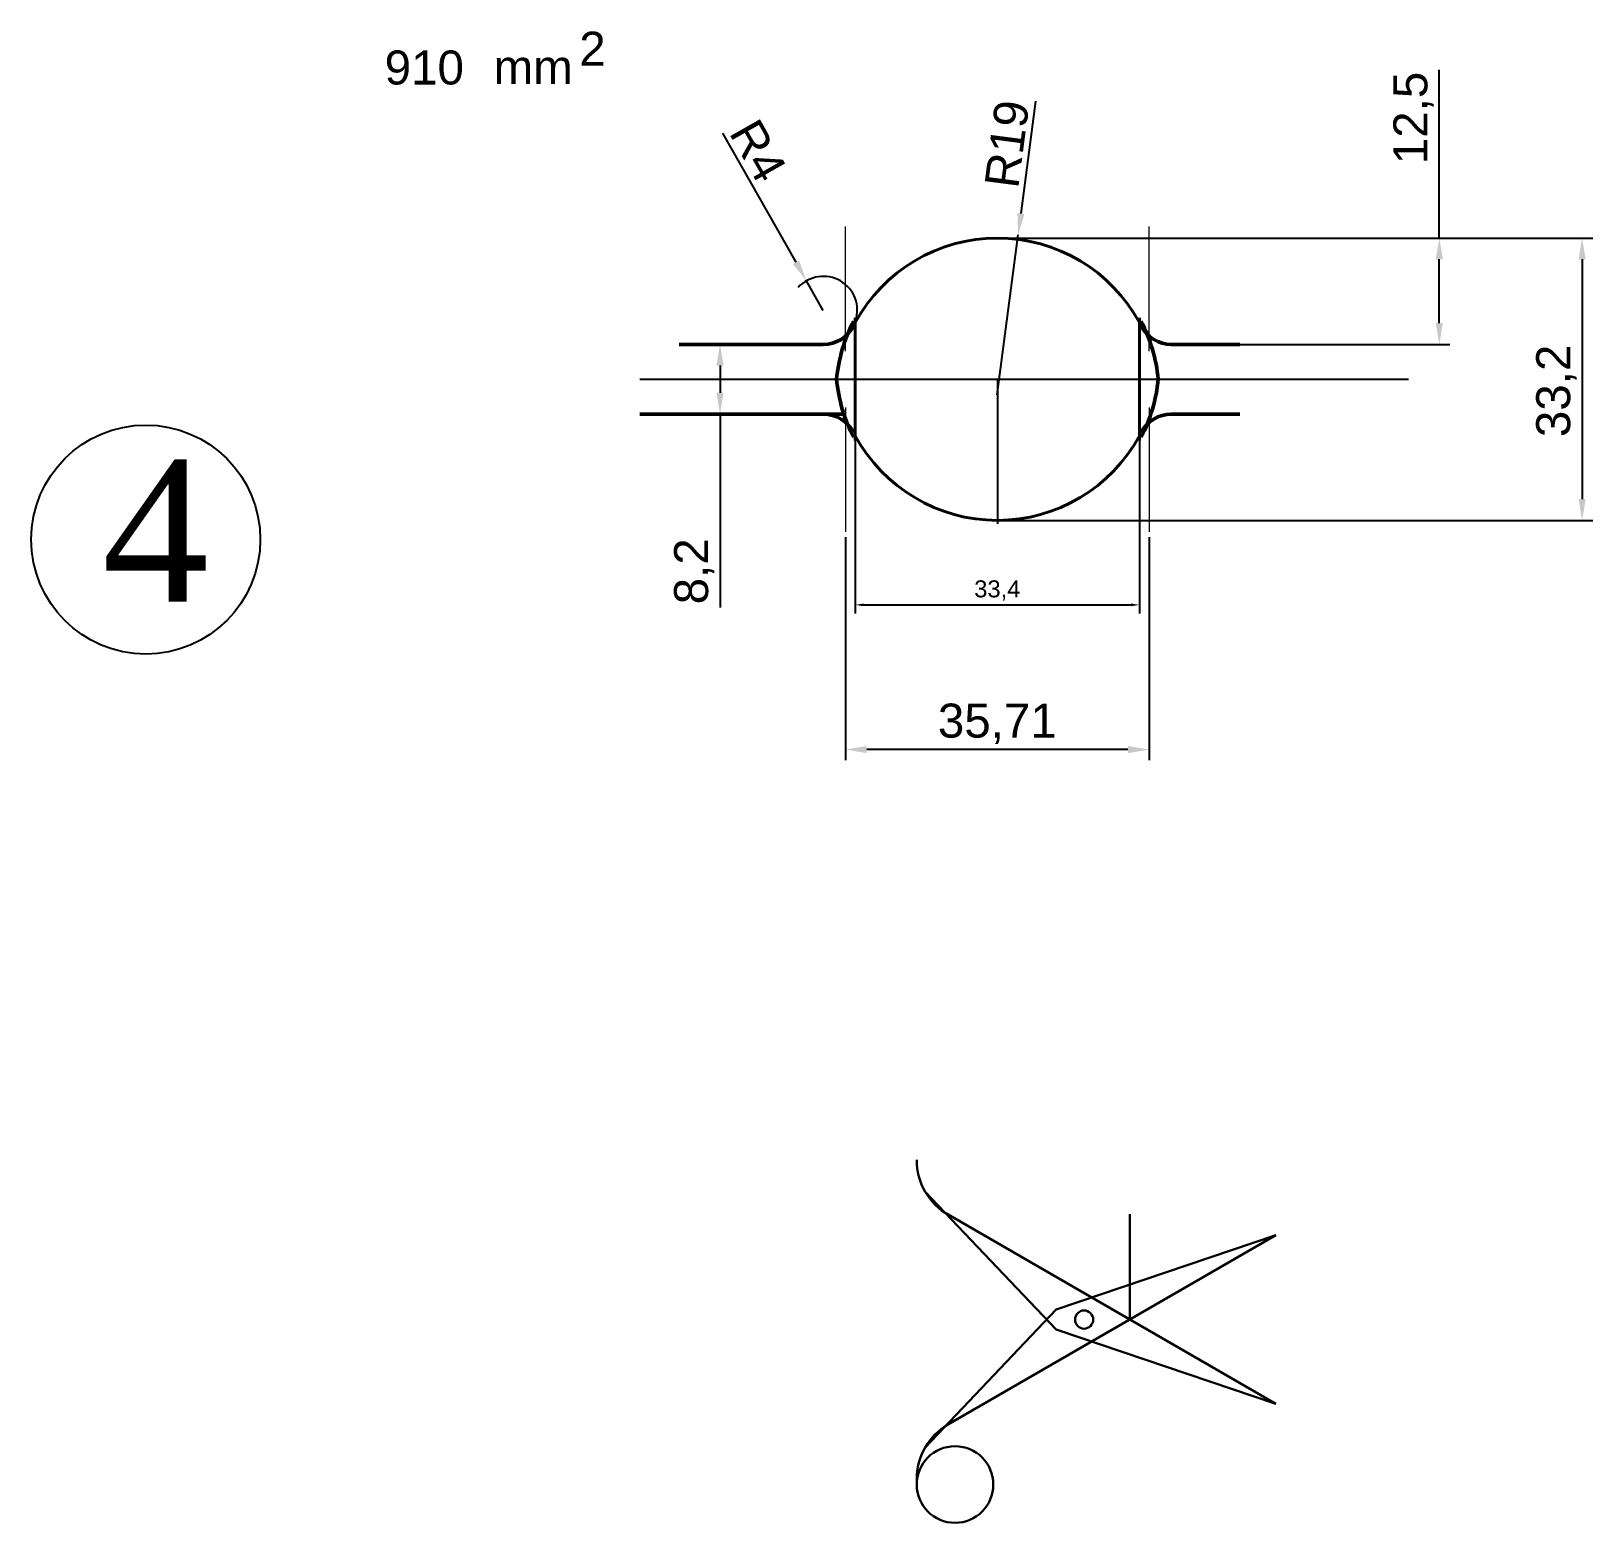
# Model space of a CAD drawing. Header units: millimetres. Extents: x 1526 to 31626, y -4643 to 9189.
# Drawn here: x 16423.6 to 16607.2, y 4004.4 to 4179.8 of the extents above; entities that cross this region are included whole.
import ezdxf

# ---------------------------------------------------------------- set-up
doc = ezdxf.new("R2010")
doc.units = ezdxf.units.MM
for name, color, linetype, lineweight in [('apm', 4, 'Continuous', 30), ('apm2', 6, 'Continuous', 30), ('Quota', 3, 'Continuous', 40), ('контурная', 7, 'Continuous', 50), ('тонкая', 7, 'Continuous', 20), ('тонкий', 7, 'Continuous', 20)]:
    doc.layers.add(name, color=color, linetype=linetype, lineweight=lineweight)
doc.layers.add('осевая', color=4, linetype='Continuous')
doc.styles.add('s1v4', font='arial.ttf', dxfattribs={"height": 4})
doc.styles.get("Standard").update_dxf_attribs({"font": 'arial.ttf'})
doc.dimstyles.new('ISO-25$0', dxfattribs={"dimscale": 2, "dimtxt": 4, "dimasz": 3, "dimexe": 0.5, "dimexo": 0, "dimgap": 1, "dimtad": 1, "dimtxsty": 'Standard', "dimcen": 3, "dimclrd": 150, "dimclre": 150, "dimadec": 0, "dimazin": 0, "dimtfac": 1, "dimtmove": 0, "dimatfit": 3, "dimfxl": 1, "dimlwd": -1, "dimarcsym": 0})
doc.dimstyles.new('ISO-25$4', dxfattribs={"dimscale": 3, "dimtxt": 4, "dimasz": 1, "dimexe": 0, "dimexo": 1, "dimtad": 1, "dimtih": 1, "dimtoh": 1, "dimtxsty": 'Standard', "dimcen": 2, "dimclrd": 5, "dimclre": 5, "dimclrt": 3, "dimadec": 0, "dimazin": 0, "dimtfac": 1, "dimtmove": 0, "dimatfit": 3, "dimfxl": 1, "dimarcsym": 0})
doc.dimstyles.new('s1v2', dxfattribs={"dimtxt": 2, "dimasz": 1, "dimexe": 1, "dimexo": 0, "dimgap": 0.5, "dimtad": 1, "dimtxsty": 'Standard', "dimcen": 1, "dimadec": 0, "dimazin": 0, "dimtfac": 1, "dimtix": 1, "dimtmove": 0, "dimatfit": 3, "dimfxl": 1, "dimarcsym": 0})

# ---------------------------------------------------------------- blocks, each defined once
blk = doc.blocks.new('*D594')
at = {"color": 0, "lineweight": -2, "transparency": 16777216}
for p, q in [((16503.36, 4143.02), (16505.8, 4143.02)), ((16504.55, 4140.52), (16504.55, 4137.32)), ((16497.29, 4134.82), (16505.8, 4134.82)), ((16504.55, 4134.82), (16504.55, 4112.08))]:
    blk.add_line(p, q, dxfattribs=at)
at = {"color": 0, "transparency": 16777216}
for points in [[(16504.13, 4140.52), (16504.96, 4140.52), (16504.55, 4143.02)], [(16504.13, 4137.32), (16504.96, 4137.32), (16504.55, 4134.82)]]:
    blk.add_solid(points, dxfattribs=at)
at = {"layer": 'Defpoints', "color": 0, "transparency": 16777216}
for p in [(16502.74, 4143.02), (16504.55, 4143.02), (16496.66, 4134.82)]:
    blk.add_point(p, dxfattribs=at)
at = {"color": 0, "transparency": 16777216, "insert": (16501.52, 4116.33), "char_height": 4, "attachment_point": 5, "rotation": 90}
blk.add_mtext('8,2', dxfattribs=at)
blk = doc.blocks.new('*D595')
at = {"color": 0, "lineweight": -2, "transparency": 16777216}
for p, q in [((16589.11, 4155.52), (16589.11, 4175.29)), ((16537.78, 4155.52), (16590.36, 4155.52)), ((16589.11, 4145.52), (16589.11, 4153.02)), ((16562.24, 4143.02), (16590.36, 4143.02))]:
    blk.add_line(p, q, dxfattribs=at)
at = {"color": 0, "transparency": 16777216}
for points in [[(16588.69, 4153.02), (16589.53, 4153.02), (16589.11, 4155.52)], [(16588.69, 4145.52), (16589.53, 4145.52), (16589.11, 4143.02)]]:
    blk.add_solid(points, dxfattribs=at)
at = {"layer": 'Defpoints', "color": 0, "transparency": 16777216}
for p in [(16537.15, 4155.52), (16589.11, 4155.52), (16561.62, 4143.02)]:
    blk.add_point(p, dxfattribs=at)
at = {"color": 0, "transparency": 16777216, "insert": (16586.08, 4169.64), "char_height": 4, "attachment_point": 5, "rotation": 90}
blk.add_mtext('12,5', dxfattribs=at)
blk = doc.blocks.new('*D592')
at = {"color": 0, "lineweight": -2, "transparency": 16777216}
for p, q in [((16581.19, 4155.52), (16607.15, 4155.52)), ((16605.9, 4153.02), (16605.9, 4124.82)), ((16537.78, 4122.32), (16607.15, 4122.32))]:
    blk.add_line(p, q, dxfattribs=at)
at = {"color": 0, "transparency": 16777216}
for points in [[(16605.48, 4153.02), (16606.32, 4153.02), (16605.9, 4155.52)], [(16605.48, 4124.82), (16606.32, 4124.82), (16605.9, 4122.32)]]:
    blk.add_solid(points, dxfattribs=at)
at = {"layer": 'Defpoints', "color": 0, "transparency": 16777216}
for p in [(16580.57, 4155.52), (16537.15, 4122.32), (16605.9, 4122.32)]:
    blk.add_point(p, dxfattribs=at)
at = {"color": 0, "transparency": 16777216, "insert": (16602.87, 4137.55), "char_height": 4, "attachment_point": 5, "rotation": 90}
blk.add_mtext('33,2', dxfattribs=at)
blk = doc.blocks.new('*D596')
at = {"color": 0, "lineweight": -2, "transparency": 16777216}
for p, q in [((16519.3, 4120.35), (16519.3, 4094.12)), ((16555.01, 4120.35), (16555.01, 4094.12)), ((16552.51, 4095.37), (16521.8, 4095.37))]:
    blk.add_line(p, q, dxfattribs=at)
at = {"color": 0, "transparency": 16777216}
for points in [[(16521.8, 4095.79), (16521.8, 4094.95), (16519.3, 4095.37)], [(16552.51, 4095.79), (16552.51, 4094.95), (16555.01, 4095.37)]]:
    blk.add_solid(points, dxfattribs=at)
at = {"layer": 'Defpoints', "color": 0, "transparency": 16777216}
for p in [(16519.3, 4120.97), (16555.01, 4120.97), (16519.3, 4095.37)]:
    blk.add_point(p, dxfattribs=at)
at = {"color": 0, "transparency": 16777216, "insert": (16537.15, 4098.4), "char_height": 4, "attachment_point": 5}
blk.add_mtext('35,71', dxfattribs=at)
blk = doc.blocks.new('*D593')
at = {"color": 0, "lineweight": -2, "transparency": 16777216}
for p, q in [((16541.64, 4171.6), (16539.93, 4158.39)), ((16537.15, 4137.07), (16539.6, 4155.91))]:
    blk.add_line(p, q, dxfattribs=at)
at = {"color": 0, "transparency": 16777216}
blk.add_solid([(16539.51, 4158.45), (16540.34, 4158.34), (16539.6, 4155.91)], dxfattribs=at)
at = {"layer": 'Defpoints', "color": 0, "transparency": 16777216}
for p in [(16539.6, 4155.91), (16537.15, 4137.07)]:
    blk.add_point(p, dxfattribs=at)
at = {"color": 0, "transparency": 16777216, "insert": (16538.3, 4166.58), "char_height": 4, "attachment_point": 5, "rotation": 82.5934}
blk.add_mtext('R19', dxfattribs=at)
blk = doc.blocks.new('*D597')
at = {"color": 0, "lineweight": -2, "transparency": 16777216}
for p, q in [((16504.86, 4167.85), (16513.48, 4152.67)), ((16516.69, 4147.02), (16514.71, 4150.5))]:
    blk.add_line(p, q, dxfattribs=at)
blk.add_arc((16516.69, 4147.02), 4, 341.7896, 137.5115, dxfattribs=at)
at = {"color": 0, "transparency": 16777216}
blk.add_solid([(16513.84, 4152.88), (16513.12, 4152.47), (16514.71, 4150.5)], dxfattribs=at)
at = {"layer": 'Defpoints', "color": 0, "transparency": 16777216}
for p in [(16514.71, 4150.5), (16516.69, 4147.02)]:
    blk.add_point(p, dxfattribs=at)
at = {"color": 0, "transparency": 16777216, "insert": (16509.04, 4165.8), "char_height": 4, "attachment_point": 5, "rotation": 299.6066}
blk.add_mtext('R4', dxfattribs=at)
blk = doc.blocks.new('*D598')
at = {"layer": 'Defpoints', "color": 0, "transparency": 16777216}
for p in [(16520.45, 4134.72), (16553.86, 4134.72), (16553.86, 4112.38)]:
    blk.add_point(p, dxfattribs=at)
at = {"layer": 'тонкая', "color": 0, "lineweight": -2, "transparency": 16777216}
for p, q in [((16520.45, 4134.72), (16520.45, 4111.38)), ((16553.86, 4134.72), (16553.86, 4111.38)), ((16521.45, 4112.38), (16552.86, 4112.38))]:
    blk.add_line(p, q, dxfattribs=at)
at = {"layer": 'тонкая', "color": 0, "transparency": 16777216}
for points in [[(16521.45, 4112.55), (16521.45, 4112.22), (16520.45, 4112.38)], [(16552.86, 4112.55), (16552.86, 4112.22), (16553.86, 4112.38)]]:
    blk.add_solid(points, dxfattribs=at)
at = {"layer": 'тонкая', "color": 0, "transparency": 16777216, "insert": (16537.15, 4114.08), "char_height": 2, "attachment_point": 5}
blk.add_mtext('33,4', dxfattribs=at)

msp = doc.modelspace()

# ---------------------------------------------------------------- linework, layer by layer
msp.add_circle((16437.03666, 4120.06856), 13.46317)
at = {"layer": 'apm', "color": 1, "linetype": 'ByBlock'}
for p, q in [((16544.04901, 4027.15353), (16528.67972, 4043.3663)), ((16569.88497, 4018.41619), (16531.08356, 4040.83054)), ((16569.88497, 4038.25599), (16531.42491, 4016.05107)), ((16569.88497, 4038.25599), (16544.04901, 4029.51865)), ((16544.04901, 4029.51865), (16528.67972, 4013.30588)), ((16569.88497, 4018.41619), (16544.04901, 4027.15353))]:
    msp.add_line(p, q, dxfattribs=at)
for centre, radius in [((16547.35197, 4028.33609), 1.0708), ((16532.17491, 4008.93831), 4.5)]:
    msp.add_circle(centre, radius, dxfattribs=at)
for centre, start, end in [((16535.17491, 4047.1163), 180, 240), ((16535.17491, 4009.55588), 120, 180)]:
    msp.add_arc(centre, 7.5, start, end, dxfattribs=at)
at = {"layer": 'apm2', "color": 1, "linetype": 'ByBlock'}
msp.add_line((16552.70793, 4028.33882), (16552.70793, 4040.7322), dxfattribs=at)
at = {"layer": 'Quota'}
for p, q in [((16520.45298, 4131.71238), (16520.45298, 4146.13094)), ((16553.85535, 4131.71238), (16553.85535, 4146.13094))]:
    msp.add_line(p, q, dxfattribs=at)
for centre, start, end in [((16537.15416, 4136.52166), 28.4768764, 151.5231236), ((16537.15416, 4141.32166), 208.4768764, 331.5231236)]:
    msp.add_arc(centre, 19, start, end, dxfattribs=at)
at = {"layer": 'контурная'}
for p, q in [((16516.69078, 4143.02166), (16499.72725, 4143.02166)), ((16557.55515, 4143.02215), (16565.67634, 4143.02215)), ((16495.11302, 4134.82166), (16519.37468, 4134.82166)), ((16557.55515, 4134.82117), (16565.67634, 4134.82117))]:
    msp.add_line(p, q, dxfattribs=at)
for centre, radius, start, end in [((16516.69078, 4147.02166), 4, 270, 332.8371116), ((16537.15416, 4137.07166), 19, 152.8371116, 174.4123475), ((16537.15416, 4137.07166), 19, 5.5876525, 27.1628884), ((16557.61755, 4147.02166), 4, 207.1628884, 270), ((16537.15416, 4140.77166), 19, 185.5876525, 207.1628884), ((16537.15416, 4140.77166), 19, 332.8371116, 354.4123475), ((16516.69078, 4130.82166), 4, 27.1628884, 90), ((16557.61755, 4130.82166), 4, 90, 152.8371116)]:
    msp.add_arc(centre, radius, start, end, dxfattribs=at)
at = {"layer": 'осевая'}
for p, q in [((16495.11302, 4138.92166), (16585.49398, 4138.92166)), ((16537.15416, 4138.92166), (16537.15416, 4121.91905))]:
    msp.add_line(p, q, dxfattribs=at)
at = {"layer": 'тонкий'}
for p, q in [((16519.29916, 4142.23351), (16519.29916, 4156.86875)), ((16555.00916, 4142.23351), (16555.00916, 4156.86875)), ((16519.29916, 4135.60981), (16519.29916, 4120.97457)), ((16555.00916, 4135.60981), (16555.00916, 4120.97457))]:
    msp.add_line(p, q, dxfattribs=at)

# ---------------------------------------------------------------- texts
at = {"insert": (16431.89615, 4129.40322), "char_height": 16.64, "width": 9.64736, "attachment_point": 1}
msp.add_mtext('{\\fTimes New Roman|b0|i0|c0|p18;4}', dxfattribs=at)
at = {"layer": 'тонкая', "style": 's1v4'}
for s, p in [('2', (16487.99997, 4175.78503)), ('910', (16465.12207, 4173.57819)), ('mm', (16477.93, 4173.64049))]:
    msp.add_text(s, height=4, dxfattribs=at).set_placement(p)

# ---------------------------------------------------------------- dimensions: what is measured, and where the dimension line sits
for base, p1, p2, picture, middle in [((16589.11081, 4155.52166), (16561.61574, 4143.02215), (16537.15416, 4155.52166), '*D595', (16589.11081, 4169.64096)), ((16605.90116, 4122.32166), (16580.56715, 4155.52166), (16537.15416, 4122.32166), '*D592', (16605.90116, 4137.5463)), ((16504.54534, 4143.02166), (16496.66389, 4134.82166), (16502.73691, 4143.02166), '*D594', (16504.54534, 4116.3264))]:
    dim = msp.add_linear_dim(base=base, p1=p1, p2=p2, angle=90, dimstyle='ISO-25$0', override={"dimscale": 1, "dimasz": 2.5, "dimexe": 1.25, "dimexo": 0.625, "dimgap": 0.625, "dimcen": 2.5, "dimclrd": 0, "dimclre": 0, "dimlwd": 65534})
    dim.commit()
    dim.dimension.update_dxf_attribs({"geometry": picture, "text_midpoint": middle, "dimtype": 160})
dim = msp.add_radius_dim(center=(16537.15416, 4137.07166), mpoint=(16539.60345, 4155.91313), dimstyle='ISO-25$4', override={"dimscale": 1, "dimasz": 2.5, "dimexe": 1.25, "dimexo": 0.625, "dimtih": 0, "dimtoh": 0, "dimcen": 2.5, "dimclrd": 0, "dimclre": 0, "dimclrt": 0})
dim.commit()
dim.dimension.update_dxf_attribs({"geometry": '*D593', "text_midpoint": (16538.30011, 4166.57821)})
dim = msp.add_radius_dim(center=(16516.69078, 4147.02166), mpoint=(16514.71462, 4150.49941), dimstyle='ISO-25$4', override={"dimscale": 1, "dimasz": 2.5, "dimexe": 1.25, "dimexo": 0.625, "dimtih": 0, "dimtoh": 0, "dimcen": 2.5, "dimclrd": 0, "dimclre": 0, "dimclrt": 0})
dim.commit()
dim.dimension.update_dxf_attribs({"geometry": '*D597', "text_midpoint": (16506.75533, 4164.50654), "dimtype": 164})
dim = msp.add_linear_dim(base=(16519.29916, 4095.36861), p1=(16555.00916, 4120.97457), p2=(16519.29916, 4120.97457), dimstyle='ISO-25$0', override={"dimscale": 1, "dimasz": 2.5, "dimexe": 1.25, "dimexo": 0.625, "dimgap": 0.625, "dimcen": 2.5, "dimclrd": 0, "dimclre": 0, "dimlwd": 65534})
dim.commit()
dim.dimension.update_dxf_attribs({"geometry": '*D596', "text_midpoint": (16537.15416, 4098.39743)})
at = {"layer": 'тонкая'}
dim = msp.add_linear_dim(base=(16553.85535, 4112.38221), p1=(16520.45298, 4134.72347), p2=(16553.85535, 4134.72347), dimstyle='s1v2', dxfattribs=at)
dim.commit()
dim.dimension.update_dxf_attribs({"geometry": '*D598', "text_midpoint": (16537.15416, 4114.08412)})

doc.saveas('drawing.dxf')
